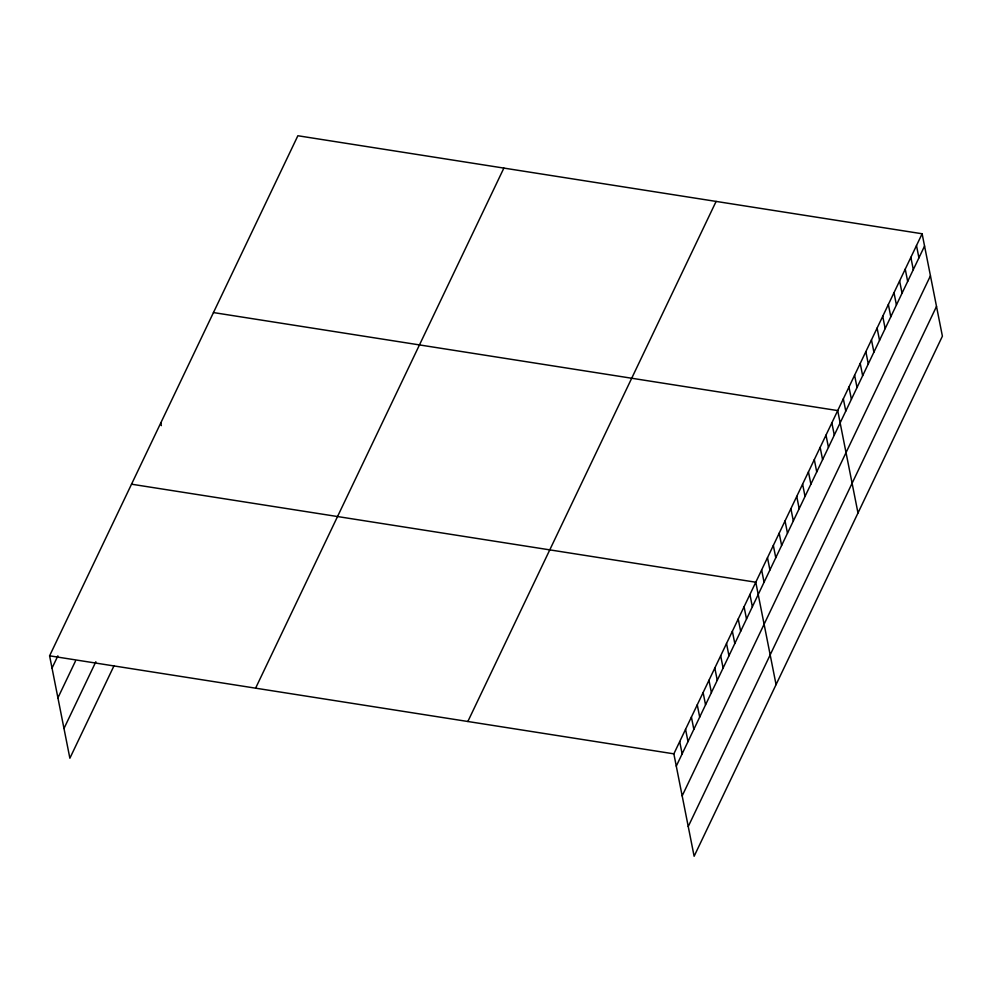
<?xml version="1.0" encoding="UTF-8"?>
<svg xmlns="http://www.w3.org/2000/svg" width="992" height="992" viewBox="0 0 992 992"><rect width="100%" height="100%" fill="white"/><g stroke="black" fill="none" stroke-linecap="round" stroke-linejoin="round"><path stroke-width="1.49" d="M114.092 665.607L69.874 758.235L49.6 655.824L297.873 135.743L922.126 233.765L942.4 336.176L694.127 856.257L673.853 753.846L922.126 233.765M52.03 668.1L57.883 655.848M57.92 697.847L75.479 661.069M63.984 728.488L95.852 661.751M255.601 688.175L503.874 168.094M467.852 721.494L716.112 201.413M676.284 766.134L924.556 246.053M682.174 795.869L930.446 275.788M688.237 826.522L936.51 306.441M213.454 312.567L837.707 410.589L857.993 513M131.527 484.195L755.78 582.217L776.066 684.629M49.6 655.824L673.853 753.846M916.496 245.557L918.927 257.846M910.867 257.35L913.297 269.626M905.237 269.13L907.668 281.418M899.608 280.922L902.05 293.21M893.99 292.714L896.421 304.99M888.361 304.494L890.791 316.783M882.731 316.287L885.162 328.575M877.102 328.079L879.532 340.355M871.472 339.859L873.902 352.148M865.842 351.652L868.285 363.94M860.225 363.444L862.656 375.72M854.596 375.224L857.026 387.512M848.966 387.016L851.396 399.305M843.336 398.809L845.767 411.085M831.854 422.852L834.297 435.141M826.001 435.116L828.444 447.392M820.161 447.367L822.591 459.656M814.308 459.631L816.738 471.919M808.455 471.894L810.886 484.17M802.602 484.146L805.033 496.434M796.75 496.409L799.18 508.685M790.897 508.66L793.327 520.949M785.044 520.924L787.474 533.212M779.191 533.188L781.622 545.464M773.338 545.439L775.769 557.727M767.486 557.702L769.916 569.991M761.633 569.966L764.063 582.242M749.927 594.481L752.358 606.769M744.074 606.732L746.505 619.02M738.222 618.996L740.664 631.284M732.369 631.259L734.812 643.535M726.528 643.51L728.959 655.799M720.676 655.774L723.106 668.062M714.823 668.038L717.253 680.314M708.97 680.289L711.4 692.577M703.117 692.552L705.548 704.841M697.264 704.816L699.695 717.092M691.412 717.067L693.842 729.356M685.559 729.331L687.989 741.607M679.706 741.582L682.136 753.87M160.791 422.902L161.324 425.63"/></g></svg>
